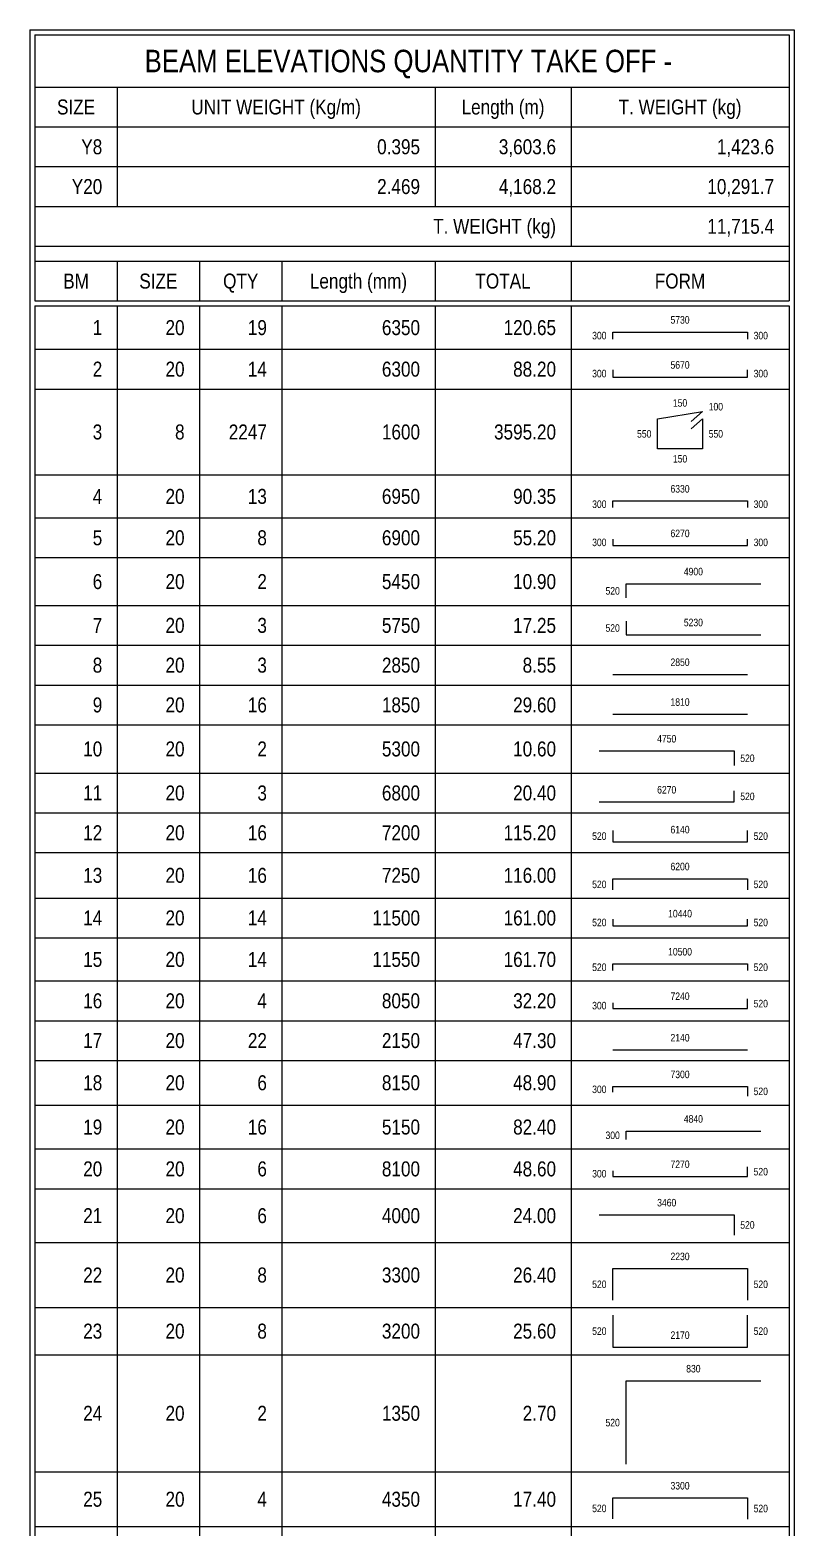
# Model space of a CAD drawing. Extents: x 0 to 206258, y -403073 to 0.
# Drawn here: x 117760 to 122863, y -189952 to -179954 of the extents above; entities that cross this region are included whole.
import ezdxf
from ezdxf.enums import TextEntityAlignment as Align

# ---------------------------------------------------------------- set-up
doc = ezdxf.new("R2010")
doc.units = 0
doc.header["$LTSCALE"] = 1000
for name, color, linetype in [('Quantity Table Header', 1, 'Continuous'), ('Quantity Table Title', 1, 'Continuous'), ('Section Small Text', 5, 'Continuous')]:
    doc.layers.add(name, color=color, linetype=linetype)
for name, color, linetype, true_color in [('Quantity Table Line', 171, 'Continuous', 0xaaaaff), ('Quantity Table Rebar Line', 112, 'Continuous', 0x00bd5e), ('Quantity Table Text', 8, 'Continuous', 0x414141)]:
    doc.layers.add(name, color=color, linetype=linetype, true_color=true_color)
doc.styles.add('Quantity Table Header', font='ARIALN.TTF', dxfattribs={"height": 100})
doc.styles.add('Quantity Table Text', font='ARIALN.TTF', dxfattribs={"height": 100})
doc.styles.add('Quantity Table Title', font='ARIALN.TTF', dxfattribs={"height": 150})
doc.styles.add('Section Small Text', font='ARIALN.TTF', dxfattribs={"height": 50})

msp = doc.modelspace()

# ---------------------------------------------------------------- linework, layer by layer
at = {"layer": 'Quantity Table Line', "transparency": 33554687}
for points in [[(117759.517, -179954.284), (122863.032, -179954.284)], [(117759.517, -179954.284), (117759.517, -220070.683)], [(122863.032, -179954.284), (122863.032, -220070.683)], [(117792.85, -179987.617), (122829.699, -179987.617)], [(117792.85, -179987.617), (117792.85, -180336.054)], [(122829.699, -179987.617), (122829.699, -180336.054)], [(117792.85, -180336.054), (122829.699, -180336.054)], [(117792.85, -180336.054), (118342.568, -180336.054)], [(117792.85, -180336.054), (117792.85, -180601.679)], [(118342.568, -180336.054), (118342.568, -180601.679)], [(118342.568, -180336.054), (120464.964, -180336.054)], [(118342.568, -180336.054), (118342.568, -180601.679)], [(120464.964, -180336.054), (120464.964, -180601.679)], [(120464.964, -180336.054), (121373.34, -180336.054)], [(120464.964, -180336.054), (120464.964, -180601.679)], [(121373.34, -180336.054), (121373.34, -180601.679)], [(121373.34, -180336.054), (122829.699, -180336.054)], [(121373.34, -180336.054), (121373.34, -180601.679)], [(122829.699, -180336.054), (122829.699, -180601.679)], [(117792.85, -180601.679), (118342.568, -180601.679)], [(117792.85, -180601.679), (118342.568, -180601.679)], [(117792.85, -180601.679), (117792.85, -180867.304)], [(118342.568, -180601.679), (120464.964, -180601.679)], [(118342.568, -180601.679), (118342.568, -180867.304)], [(118342.568, -180601.679), (120464.964, -180601.679)], [(118342.568, -180601.679), (118342.568, -180867.304)], [(120464.964, -180601.679), (121373.34, -180601.679)], [(120464.964, -180601.679), (120464.964, -180867.304)], [(120464.964, -180601.679), (121373.34, -180601.679)], [(120464.964, -180601.679), (120464.964, -180867.304)], [(121373.34, -180601.679), (122829.699, -180601.679)], [(121373.34, -180601.679), (121373.34, -180867.304)], [(121373.34, -180601.679), (122829.699, -180601.679)], [(121373.34, -180601.679), (121373.34, -180867.304)], [(122829.699, -180601.679), (122829.699, -180867.304)], [(117792.85, -180867.304), (118342.568, -180867.304)], [(117792.85, -180867.304), (118342.568, -180867.304)], [(117792.85, -180867.304), (117792.85, -181132.929)], [(118342.568, -180867.304), (120464.964, -180867.304)], [(118342.568, -180867.304), (118342.568, -181132.929)], [(118342.568, -180867.304), (120464.964, -180867.304)], [(118342.568, -180867.304), (118342.568, -181132.929)], [(120464.964, -180867.304), (121373.34, -180867.304)], [(120464.964, -180867.304), (120464.964, -181132.929)], [(120464.964, -180867.304), (121373.34, -180867.304)], [(120464.964, -180867.304), (120464.964, -181132.929)], [(121373.34, -180867.304), (122829.699, -180867.304)], [(121373.34, -180867.304), (121373.34, -181132.929)], [(121373.34, -180867.304), (122829.699, -180867.304)], [(121373.34, -180867.304), (121373.34, -181132.929)], [(122829.699, -180867.304), (122829.699, -181132.929)], [(117792.85, -181132.929), (118342.568, -181132.929)], [(117792.85, -181132.929), (121373.34, -181132.929)], [(117792.85, -181132.929), (117792.85, -181398.554)], [(118342.568, -181132.929), (120464.964, -181132.929)], [(120464.964, -181132.929), (121373.34, -181132.929)], [(121373.34, -181132.929), (122829.699, -181132.929)], [(121373.34, -181132.929), (121373.34, -181398.554)], [(121373.34, -181132.929), (122829.699, -181132.929)], [(121373.34, -181132.929), (121373.34, -181398.554)], [(122829.699, -181132.929), (122829.699, -181398.554)], [(117792.85, -181398.554), (121373.34, -181398.554)], [(117792.85, -181398.554), (122829.699, -181398.554)], [(117792.85, -181398.554), (117792.85, -181498.554)], [(121373.34, -181398.554), (122829.699, -181398.554)], [(122829.699, -181398.554), (122829.699, -181498.554)], [(117792.85, -181498.554), (122829.699, -181498.554)], [(117792.85, -181498.554), (118342.568, -181498.554)], [(117792.85, -181498.554), (117792.85, -181764.179)], [(118342.568, -181498.554), (118342.568, -181764.179)], [(118342.568, -181498.554), (118892.286, -181498.554)], [(118342.568, -181498.554), (118342.568, -181764.179)], [(118892.286, -181498.554), (118892.286, -181764.179)], [(118892.286, -181498.554), (119442.199, -181498.554)], [(118892.286, -181498.554), (118892.286, -181764.179)], [(119442.199, -181498.554), (119442.199, -181764.179)], [(119442.199, -181498.554), (120464.964, -181498.554)], [(119442.199, -181498.554), (119442.199, -181764.179)], [(120464.964, -181498.554), (120464.964, -181764.179)], [(120464.964, -181498.554), (121373.34, -181498.554)], [(120464.964, -181498.554), (120464.964, -181764.179)], [(121373.34, -181498.554), (121373.34, -181764.179)], [(121373.34, -181498.554), (122829.699, -181498.554)], [(121373.34, -181498.554), (121373.34, -181764.179)], [(122829.699, -181498.554), (122829.699, -181764.179)], [(117792.85, -181764.179), (118342.568, -181764.179)], [(117792.85, -181797.513), (118342.568, -181797.513)], [(117792.85, -181797.513), (117792.85, -182086.731)], [(118342.568, -181764.179), (118892.286, -181764.179)], [(118342.568, -181797.513), (118342.568, -182086.731)], [(118342.568, -181797.513), (118892.286, -181797.513)], [(118342.568, -181797.513), (118342.568, -182086.731)], [(118892.286, -181764.179), (119442.199, -181764.179)], [(118892.286, -181797.513), (118892.286, -182086.731)], [(118892.286, -181797.513), (119442.199, -181797.513)], [(118892.286, -181797.513), (118892.286, -182086.731)], [(119442.199, -181764.179), (120464.964, -181764.179)], [(119442.199, -181797.513), (119442.199, -182086.731)], [(119442.199, -181797.513), (120464.964, -181797.513)], [(119442.199, -181797.513), (119442.199, -182086.731)], [(120464.964, -181764.179), (121373.34, -181764.179)], [(120464.964, -181797.513), (120464.964, -182086.731)], [(120464.964, -181797.513), (121373.34, -181797.513)], [(120464.964, -181797.513), (120464.964, -182086.731)], [(121373.34, -181764.179), (122829.699, -181764.179)], [(121373.34, -181797.513), (121373.34, -182086.731)], [(121373.34, -181797.513), (122829.699, -181797.513)], [(121373.34, -181797.513), (121373.34, -182086.731)], [(122829.699, -181797.513), (122829.699, -182086.731)], [(117792.85, -182086.731), (118342.568, -182086.731)], [(117792.85, -182086.731), (118342.568, -182086.731)], [(117792.85, -182086.731), (117792.85, -182352.356)], [(118342.568, -182086.731), (118892.286, -182086.731)], [(118342.568, -182086.731), (118342.568, -182352.356)], [(118342.568, -182086.731), (118892.286, -182086.731)], [(118342.568, -182086.731), (118342.568, -182352.356)], [(118892.286, -182086.731), (119442.199, -182086.731)], [(118892.286, -182086.731), (118892.286, -182352.356)], [(118892.286, -182086.731), (119442.199, -182086.731)], [(118892.286, -182086.731), (118892.286, -182352.356)], [(119442.199, -182086.731), (120464.964, -182086.731)], [(119442.199, -182086.731), (119442.199, -182352.356)], [(119442.199, -182086.731), (120464.964, -182086.731)], [(119442.199, -182086.731), (119442.199, -182352.356)], [(120464.964, -182086.731), (121373.34, -182086.731)], [(120464.964, -182086.731), (120464.964, -182352.356)], [(120464.964, -182086.731), (121373.34, -182086.731)], [(120464.964, -182086.731), (120464.964, -182352.356)], [(121373.34, -182086.731), (122829.699, -182086.731)], [(121373.34, -182086.731), (121373.34, -182352.356)], [(121373.34, -182086.731), (122829.699, -182086.731)], [(121373.34, -182086.731), (121373.34, -182352.356)], [(122829.699, -182086.731), (122829.699, -182352.356)], [(117792.85, -182352.356), (118342.568, -182352.356)], [(117792.85, -182352.356), (118342.568, -182352.356)], [(117792.85, -182352.356), (117792.85, -182925.793)], [(118342.568, -182352.356), (118892.286, -182352.356)], [(118342.568, -182352.356), (118342.568, -182925.793)], [(118342.568, -182352.356), (118892.286, -182352.356)], [(118342.568, -182352.356), (118342.568, -182925.793)], [(118892.286, -182352.356), (119442.199, -182352.356)], [(118892.286, -182352.356), (118892.286, -182925.793)], [(118892.286, -182352.356), (119442.199, -182352.356)], [(118892.286, -182352.356), (118892.286, -182925.793)], [(119442.199, -182352.356), (120464.964, -182352.356)], [(119442.199, -182352.356), (119442.199, -182925.793)], [(119442.199, -182352.356), (120464.964, -182352.356)], [(119442.199, -182352.356), (119442.199, -182925.793)], [(120464.964, -182352.356), (121373.34, -182352.356)], [(120464.964, -182352.356), (120464.964, -182925.793)], [(120464.964, -182352.356), (121373.34, -182352.356)], [(120464.964, -182352.356), (120464.964, -182925.793)], [(121373.34, -182352.356), (122829.699, -182352.356)], [(121373.34, -182352.356), (121373.34, -182925.793)], [(121373.34, -182352.356), (122829.699, -182352.356)], [(121373.34, -182352.356), (121373.34, -182925.793)], [(122829.699, -182352.356), (122829.699, -182925.793)], [(117792.85, -182925.793), (118342.568, -182925.793)], [(117792.85, -182925.793), (118342.568, -182925.793)], [(117792.85, -182925.793), (117792.85, -183212.772)], [(118342.568, -182925.793), (118892.286, -182925.793)], [(118342.568, -182925.793), (118342.568, -183212.772)], [(118342.568, -182925.793), (118892.286, -182925.793)], [(118342.568, -182925.793), (118342.568, -183212.772)], [(118892.286, -182925.793), (119442.199, -182925.793)], [(118892.286, -182925.793), (118892.286, -183212.772)], [(118892.286, -182925.793), (119442.199, -182925.793)], [(118892.286, -182925.793), (118892.286, -183212.772)], [(119442.199, -182925.793), (120464.964, -182925.793)], [(119442.199, -182925.793), (119442.199, -183212.772)], [(119442.199, -182925.793), (120464.964, -182925.793)], [(119442.199, -182925.793), (119442.199, -183212.772)], [(120464.964, -182925.793), (121373.34, -182925.793)], [(120464.964, -182925.793), (120464.964, -183212.772)], [(120464.964, -182925.793), (121373.34, -182925.793)], [(120464.964, -182925.793), (120464.964, -183212.772)], [(121373.34, -182925.793), (122829.699, -182925.793)], [(121373.34, -182925.793), (121373.34, -183212.772)], [(121373.34, -182925.793), (122829.699, -182925.793)], [(121373.34, -182925.793), (121373.34, -183212.772)], [(122829.699, -182925.793), (122829.699, -183212.772)], [(117792.85, -183212.772), (118342.568, -183212.772)], [(117792.85, -183212.772), (118342.568, -183212.772)], [(117792.85, -183212.772), (117792.85, -183478.397)], [(118342.568, -183212.772), (118892.286, -183212.772)], [(118342.568, -183212.772), (118342.568, -183478.397)], [(118342.568, -183212.772), (118892.286, -183212.772)], [(118342.568, -183212.772), (118342.568, -183478.397)], [(118892.286, -183212.772), (119442.199, -183212.772)], [(118892.286, -183212.772), (118892.286, -183478.397)], [(118892.286, -183212.772), (119442.199, -183212.772)], [(118892.286, -183212.772), (118892.286, -183478.397)], [(119442.199, -183212.772), (120464.964, -183212.772)], [(119442.199, -183212.772), (119442.199, -183478.397)], [(119442.199, -183212.772), (120464.964, -183212.772)], [(119442.199, -183212.772), (119442.199, -183478.397)], [(120464.964, -183212.772), (121373.34, -183212.772)], [(120464.964, -183212.772), (120464.964, -183478.397)], [(120464.964, -183212.772), (121373.34, -183212.772)], [(120464.964, -183212.772), (120464.964, -183478.397)], [(121373.34, -183212.772), (122829.699, -183212.772)], [(121373.34, -183212.772), (121373.34, -183478.397)], [(121373.34, -183212.772), (122829.699, -183212.772)], [(121373.34, -183212.772), (121373.34, -183478.397)], [(122829.699, -183212.772), (122829.699, -183478.397)], [(117792.85, -183478.397), (118342.568, -183478.397)], [(117792.85, -183478.397), (118342.568, -183478.397)], [(117792.85, -183478.397), (117792.85, -183797.758)], [(118342.568, -183478.397), (118892.286, -183478.397)], [(118342.568, -183478.397), (118342.568, -183797.758)], [(118342.568, -183478.397), (118892.286, -183478.397)], [(118342.568, -183478.397), (118342.568, -183797.758)], [(118892.286, -183478.397), (119442.199, -183478.397)], [(118892.286, -183478.397), (118892.286, -183797.758)], [(118892.286, -183478.397), (119442.199, -183478.397)], [(118892.286, -183478.397), (118892.286, -183797.758)], [(119442.199, -183478.397), (120464.964, -183478.397)], [(119442.199, -183478.397), (119442.199, -183797.758)], [(119442.199, -183478.397), (120464.964, -183478.397)], [(119442.199, -183478.397), (119442.199, -183797.758)], [(120464.964, -183478.397), (121373.34, -183478.397)], [(120464.964, -183478.397), (120464.964, -183797.758)], [(120464.964, -183478.397), (121373.34, -183478.397)], [(120464.964, -183478.397), (120464.964, -183797.758)], [(121373.34, -183478.397), (122829.699, -183478.397)], [(121373.34, -183478.397), (121373.34, -183797.758)], [(121373.34, -183478.397), (122829.699, -183478.397)], [(121373.34, -183478.397), (121373.34, -183797.758)], [(122829.699, -183478.397), (122829.699, -183797.758)], [(117792.85, -183797.758), (118342.568, -183797.758)], [(117792.85, -183797.758), (118342.568, -183797.758)], [(117792.85, -183797.758), (117792.85, -184063.383)], [(118342.568, -183797.758), (118892.286, -183797.758)], [(118342.568, -183797.758), (118342.568, -184063.383)], [(118342.568, -183797.758), (118892.286, -183797.758)], [(118342.568, -183797.758), (118342.568, -184063.383)], [(118892.286, -183797.758), (119442.199, -183797.758)], [(118892.286, -183797.758), (118892.286, -184063.383)], [(118892.286, -183797.758), (119442.199, -183797.758)], [(118892.286, -183797.758), (118892.286, -184063.383)], [(119442.199, -183797.758), (120464.964, -183797.758)], [(119442.199, -183797.758), (119442.199, -184063.383)], [(119442.199, -183797.758), (120464.964, -183797.758)], [(119442.199, -183797.758), (119442.199, -184063.383)], [(120464.964, -183797.758), (121373.34, -183797.758)], [(120464.964, -183797.758), (120464.964, -184063.383)], [(120464.964, -183797.758), (121373.34, -183797.758)], [(120464.964, -183797.758), (120464.964, -184063.383)], [(121373.34, -183797.758), (122829.699, -183797.758)], [(121373.34, -183797.758), (121373.34, -184063.383)], [(121373.34, -183797.758), (122829.699, -183797.758)], [(121373.34, -183797.758), (121373.34, -184063.383)], [(122829.699, -183797.758), (122829.699, -184063.383)], [(117792.85, -184063.383), (118342.568, -184063.383)], [(117792.85, -184063.383), (118342.568, -184063.383)], [(117792.85, -184063.383), (117792.85, -184329.008)], [(118342.568, -184063.383), (118892.286, -184063.383)], [(118342.568, -184063.383), (118342.568, -184329.008)], [(118342.568, -184063.383), (118892.286, -184063.383)], [(118342.568, -184063.383), (118342.568, -184329.008)], [(118892.286, -184063.383), (119442.199, -184063.383)], [(118892.286, -184063.383), (118892.286, -184329.008)], [(118892.286, -184063.383), (119442.199, -184063.383)], [(118892.286, -184063.383), (118892.286, -184329.008)], [(119442.199, -184063.383), (120464.964, -184063.383)], [(119442.199, -184063.383), (119442.199, -184329.008)], [(119442.199, -184063.383), (120464.964, -184063.383)], [(119442.199, -184063.383), (119442.199, -184329.008)], [(120464.964, -184063.383), (121373.34, -184063.383)], [(120464.964, -184063.383), (120464.964, -184329.008)], [(120464.964, -184063.383), (121373.34, -184063.383)], [(120464.964, -184063.383), (120464.964, -184329.008)], [(121373.34, -184063.383), (122829.699, -184063.383)], [(121373.34, -184063.383), (121373.34, -184329.008)], [(121373.34, -184063.383), (122829.699, -184063.383)], [(121373.34, -184063.383), (121373.34, -184329.008)], [(122829.699, -184063.383), (122829.699, -184329.008)], [(117792.85, -184329.008), (118342.568, -184329.008)], [(117792.85, -184329.008), (118342.568, -184329.008)], [(117792.85, -184329.008), (117792.85, -184594.633)], [(118342.568, -184329.008), (118892.286, -184329.008)], [(118342.568, -184329.008), (118342.568, -184594.633)], [(118342.568, -184329.008), (118892.286, -184329.008)], [(118342.568, -184329.008), (118342.568, -184594.633)], [(118892.286, -184329.008), (119442.199, -184329.008)], [(118892.286, -184329.008), (118892.286, -184594.633)], [(118892.286, -184329.008), (119442.199, -184329.008)], [(118892.286, -184329.008), (118892.286, -184594.633)], [(119442.199, -184329.008), (120464.964, -184329.008)], [(119442.199, -184329.008), (119442.199, -184594.633)], [(119442.199, -184329.008), (120464.964, -184329.008)], [(119442.199, -184329.008), (119442.199, -184594.633)], [(120464.964, -184329.008), (121373.34, -184329.008)], [(120464.964, -184329.008), (120464.964, -184594.633)], [(120464.964, -184329.008), (121373.34, -184329.008)], [(120464.964, -184329.008), (120464.964, -184594.633)], [(121373.34, -184329.008), (122829.699, -184329.008)], [(121373.34, -184329.008), (121373.34, -184594.633)], [(121373.34, -184329.008), (122829.699, -184329.008)], [(121373.34, -184329.008), (121373.34, -184594.633)], [(122829.699, -184329.008), (122829.699, -184594.633)], [(117792.85, -184594.633), (118342.568, -184594.633)], [(117792.85, -184594.633), (118342.568, -184594.633)], [(117792.85, -184594.633), (117792.85, -184916.999)], [(118342.568, -184594.633), (118892.286, -184594.633)], [(118342.568, -184594.633), (118342.568, -184916.999)], [(118342.568, -184594.633), (118892.286, -184594.633)], [(118342.568, -184594.633), (118342.568, -184916.999)], [(118892.286, -184594.633), (119442.199, -184594.633)], [(118892.286, -184594.633), (118892.286, -184916.999)], [(118892.286, -184594.633), (119442.199, -184594.633)], [(118892.286, -184594.633), (118892.286, -184916.999)], [(119442.199, -184594.633), (120464.964, -184594.633)], [(119442.199, -184594.633), (119442.199, -184916.999)], [(119442.199, -184594.633), (120464.964, -184594.633)], [(119442.199, -184594.633), (119442.199, -184916.999)], [(120464.964, -184594.633), (121373.34, -184594.633)], [(120464.964, -184594.633), (120464.964, -184916.999)], [(120464.964, -184594.633), (121373.34, -184594.633)], [(120464.964, -184594.633), (120464.964, -184916.999)], [(121373.34, -184594.633), (122829.699, -184594.633)], [(121373.34, -184594.633), (121373.34, -184916.999)], [(121373.34, -184594.633), (122829.699, -184594.633)], [(121373.34, -184594.633), (121373.34, -184916.999)], [(122829.699, -184594.633), (122829.699, -184916.999)], [(117792.85, -184916.999), (118342.568, -184916.999)], [(117792.85, -184916.999), (118342.568, -184916.999)], [(117792.85, -184916.999), (117792.85, -185182.624)], [(118342.568, -184916.999), (118892.286, -184916.999)], [(118342.568, -184916.999), (118342.568, -185182.624)], [(118342.568, -184916.999), (118892.286, -184916.999)], [(118342.568, -184916.999), (118342.568, -185182.624)], [(118892.286, -184916.999), (119442.199, -184916.999)], [(118892.286, -184916.999), (118892.286, -185182.624)], [(118892.286, -184916.999), (119442.199, -184916.999)], [(118892.286, -184916.999), (118892.286, -185182.624)], [(119442.199, -184916.999), (120464.964, -184916.999)], [(119442.199, -184916.999), (119442.199, -185182.624)], [(119442.199, -184916.999), (120464.964, -184916.999)], [(119442.199, -184916.999), (119442.199, -185182.624)], [(120464.964, -184916.999), (121373.34, -184916.999)], [(120464.964, -184916.999), (120464.964, -185182.624)], [(120464.964, -184916.999), (121373.34, -184916.999)], [(120464.964, -184916.999), (120464.964, -185182.624)], [(121373.34, -184916.999), (122829.699, -184916.999)], [(121373.34, -184916.999), (121373.34, -185182.624)], [(121373.34, -184916.999), (122829.699, -184916.999)], [(121373.34, -184916.999), (121373.34, -185182.624)], [(122829.699, -184916.999), (122829.699, -185182.624)], [(117792.85, -185182.624), (118342.568, -185182.624)], [(117792.85, -185182.624), (118342.568, -185182.624)], [(117792.85, -185182.624), (117792.85, -185448.249)], [(118342.568, -185182.624), (118892.286, -185182.624)], [(118342.568, -185182.624), (118342.568, -185448.249)], [(118342.568, -185182.624), (118892.286, -185182.624)], [(118342.568, -185182.624), (118342.568, -185448.249)], [(118892.286, -185182.624), (119442.199, -185182.624)], [(118892.286, -185182.624), (118892.286, -185448.249)], [(118892.286, -185182.624), (119442.199, -185182.624)], [(118892.286, -185182.624), (118892.286, -185448.249)], [(119442.199, -185182.624), (120464.964, -185182.624)], [(119442.199, -185182.624), (119442.199, -185448.249)], [(119442.199, -185182.624), (120464.964, -185182.624)], [(119442.199, -185182.624), (119442.199, -185448.249)], [(120464.964, -185182.624), (121373.34, -185182.624)], [(120464.964, -185182.624), (120464.964, -185448.249)], [(120464.964, -185182.624), (121373.34, -185182.624)], [(120464.964, -185182.624), (120464.964, -185448.249)], [(121373.34, -185182.624), (122829.699, -185182.624)], [(121373.34, -185182.624), (121373.34, -185448.249)], [(121373.34, -185182.624), (122829.699, -185182.624)], [(121373.34, -185182.624), (121373.34, -185448.249)], [(122829.699, -185182.624), (122829.699, -185448.249)], [(117792.85, -185448.249), (118342.568, -185448.249)], [(117792.85, -185448.249), (118342.568, -185448.249)], [(117792.85, -185448.249), (117792.85, -185751.52)], [(118342.568, -185448.249), (118892.286, -185448.249)], [(118342.568, -185448.249), (118342.568, -185751.52)], [(118342.568, -185448.249), (118892.286, -185448.249)], [(118342.568, -185448.249), (118342.568, -185751.52)], [(118892.286, -185448.249), (119442.199, -185448.249)], [(118892.286, -185448.249), (118892.286, -185751.52)], [(118892.286, -185448.249), (119442.199, -185448.249)], [(118892.286, -185448.249), (118892.286, -185751.52)], [(119442.199, -185448.249), (120464.964, -185448.249)], [(119442.199, -185448.249), (119442.199, -185751.52)], [(119442.199, -185448.249), (120464.964, -185448.249)], [(119442.199, -185448.249), (119442.199, -185751.52)], [(120464.964, -185448.249), (121373.34, -185448.249)], [(120464.964, -185448.249), (120464.964, -185751.52)], [(120464.964, -185448.249), (121373.34, -185448.249)], [(120464.964, -185448.249), (120464.964, -185751.52)], [(121373.34, -185448.249), (122829.699, -185448.249)], [(121373.34, -185448.249), (121373.34, -185751.52)], [(121373.34, -185448.249), (122829.699, -185448.249)], [(121373.34, -185448.249), (121373.34, -185751.52)], [(122829.699, -185448.249), (122829.699, -185751.52)], [(117792.85, -185751.52), (118342.568, -185751.52)], [(117792.85, -185751.52), (118342.568, -185751.52)], [(117792.85, -185751.52), (117792.85, -186017.145)], [(118342.568, -185751.52), (118892.286, -185751.52)], [(118342.568, -185751.52), (118342.568, -186017.145)], [(118342.568, -185751.52), (118892.286, -185751.52)], [(118342.568, -185751.52), (118342.568, -186017.145)], [(118892.286, -185751.52), (119442.199, -185751.52)], [(118892.286, -185751.52), (118892.286, -186017.145)], [(118892.286, -185751.52), (119442.199, -185751.52)], [(118892.286, -185751.52), (118892.286, -186017.145)], [(119442.199, -185751.52), (120464.964, -185751.52)], [(119442.199, -185751.52), (119442.199, -186017.145)], [(119442.199, -185751.52), (120464.964, -185751.52)], [(119442.199, -185751.52), (119442.199, -186017.145)], [(120464.964, -185751.52), (121373.34, -185751.52)], [(120464.964, -185751.52), (120464.964, -186017.145)], [(120464.964, -185751.52), (121373.34, -185751.52)], [(120464.964, -185751.52), (120464.964, -186017.145)], [(121373.34, -185751.52), (122829.699, -185751.52)], [(121373.34, -185751.52), (121373.34, -186017.145)], [(121373.34, -185751.52), (122829.699, -185751.52)], [(121373.34, -185751.52), (121373.34, -186017.145)], [(122829.699, -185751.52), (122829.699, -186017.145)], [(117792.85, -186017.145), (118342.568, -186017.145)], [(117792.85, -186017.145), (118342.568, -186017.145)], [(117792.85, -186017.145), (117792.85, -186304.986)], [(118342.568, -186017.145), (118892.286, -186017.145)], [(118342.568, -186017.145), (118342.568, -186304.986)], [(118342.568, -186017.145), (118892.286, -186017.145)], [(118342.568, -186017.145), (118342.568, -186304.986)], [(118892.286, -186017.145), (119442.199, -186017.145)], [(118892.286, -186017.145), (118892.286, -186304.986)], [(118892.286, -186017.145), (119442.199, -186017.145)], [(118892.286, -186017.145), (118892.286, -186304.986)], [(119442.199, -186017.145), (120464.964, -186017.145)], [(119442.199, -186017.145), (119442.199, -186304.986)], [(119442.199, -186017.145), (120464.964, -186017.145)], [(119442.199, -186017.145), (119442.199, -186304.986)], [(120464.964, -186017.145), (121373.34, -186017.145)], [(120464.964, -186017.145), (120464.964, -186304.986)], [(120464.964, -186017.145), (121373.34, -186017.145)], [(120464.964, -186017.145), (120464.964, -186304.986)], [(121373.34, -186017.145), (122829.699, -186017.145)], [(121373.34, -186017.145), (121373.34, -186304.986)], [(121373.34, -186017.145), (122829.699, -186017.145)], [(121373.34, -186017.145), (121373.34, -186304.986)], [(122829.699, -186017.145), (122829.699, -186304.986)], [(117792.85, -186304.986), (118342.568, -186304.986)], [(117792.85, -186304.986), (118342.568, -186304.986)], [(117792.85, -186304.986), (117792.85, -186570.611)], [(118342.568, -186304.986), (118892.286, -186304.986)], [(118342.568, -186304.986), (118342.568, -186570.611)], [(118342.568, -186304.986), (118892.286, -186304.986)], [(118342.568, -186304.986), (118342.568, -186570.611)], [(118892.286, -186304.986), (119442.199, -186304.986)], [(118892.286, -186304.986), (118892.286, -186570.611)], [(118892.286, -186304.986), (119442.199, -186304.986)], [(118892.286, -186304.986), (118892.286, -186570.611)], [(119442.199, -186304.986), (120464.964, -186304.986)], [(119442.199, -186304.986), (119442.199, -186570.611)], [(119442.199, -186304.986), (120464.964, -186304.986)], [(119442.199, -186304.986), (119442.199, -186570.611)], [(120464.964, -186304.986), (121373.34, -186304.986)], [(120464.964, -186304.986), (120464.964, -186570.611)], [(120464.964, -186304.986), (121373.34, -186304.986)], [(120464.964, -186304.986), (120464.964, -186570.611)], [(121373.34, -186304.986), (122829.699, -186304.986)], [(121373.34, -186304.986), (121373.34, -186570.611)], [(121373.34, -186304.986), (122829.699, -186304.986)], [(121373.34, -186304.986), (121373.34, -186570.611)], [(122829.699, -186304.986), (122829.699, -186570.611)], [(117792.85, -186570.611), (118342.568, -186570.611)], [(117792.85, -186570.611), (118342.568, -186570.611)], [(117792.85, -186570.611), (117792.85, -186836.236)], [(118342.568, -186570.611), (118892.286, -186570.611)], [(118342.568, -186570.611), (118342.568, -186836.236)], [(118342.568, -186570.611), (118892.286, -186570.611)], [(118342.568, -186570.611), (118342.568, -186836.236)], [(118892.286, -186570.611), (119442.199, -186570.611)], [(118892.286, -186570.611), (118892.286, -186836.236)], [(118892.286, -186570.611), (119442.199, -186570.611)], [(118892.286, -186570.611), (118892.286, -186836.236)], [(119442.199, -186570.611), (120464.964, -186570.611)], [(119442.199, -186570.611), (119442.199, -186836.236)], [(119442.199, -186570.611), (120464.964, -186570.611)], [(119442.199, -186570.611), (119442.199, -186836.236)], [(120464.964, -186570.611), (121373.34, -186570.611)], [(120464.964, -186570.611), (120464.964, -186836.236)], [(120464.964, -186570.611), (121373.34, -186570.611)], [(120464.964, -186570.611), (120464.964, -186836.236)], [(121373.34, -186570.611), (122829.699, -186570.611)], [(121373.34, -186570.611), (121373.34, -186836.236)], [(121373.34, -186570.611), (122829.699, -186570.611)], [(121373.34, -186570.611), (121373.34, -186836.236)], [(122829.699, -186570.611), (122829.699, -186836.236)], [(117792.85, -186836.236), (118342.568, -186836.236)], [(117792.85, -186836.236), (118342.568, -186836.236)], [(117792.85, -186836.236), (117792.85, -187133.828)], [(118342.568, -186836.236), (118892.286, -186836.236)], [(118342.568, -186836.236), (118342.568, -187133.828)], [(118342.568, -186836.236), (118892.286, -186836.236)], [(118342.568, -186836.236), (118342.568, -187133.828)], [(118892.286, -186836.236), (119442.199, -186836.236)], [(118892.286, -186836.236), (118892.286, -187133.828)], [(118892.286, -186836.236), (119442.199, -186836.236)], [(118892.286, -186836.236), (118892.286, -187133.828)], [(119442.199, -186836.236), (120464.964, -186836.236)], [(119442.199, -186836.236), (119442.199, -187133.828)], [(119442.199, -186836.236), (120464.964, -186836.236)], [(119442.199, -186836.236), (119442.199, -187133.828)], [(120464.964, -186836.236), (121373.34, -186836.236)], [(120464.964, -186836.236), (120464.964, -187133.828)], [(120464.964, -186836.236), (121373.34, -186836.236)], [(120464.964, -186836.236), (120464.964, -187133.828)], [(121373.34, -186836.236), (122829.699, -186836.236)], [(121373.34, -186836.236), (121373.34, -187133.828)], [(121373.34, -186836.236), (122829.699, -186836.236)], [(121373.34, -186836.236), (121373.34, -187133.828)], [(122829.699, -186836.236), (122829.699, -187133.828)], [(117792.85, -187133.828), (118342.568, -187133.828)], [(117792.85, -187133.828), (118342.568, -187133.828)], [(117792.85, -187133.828), (117792.85, -187427.345)], [(118342.568, -187133.828), (118892.286, -187133.828)], [(118342.568, -187133.828), (118342.568, -187427.345)], [(118342.568, -187133.828), (118892.286, -187133.828)], [(118342.568, -187133.828), (118342.568, -187427.345)], [(118892.286, -187133.828), (119442.199, -187133.828)], [(118892.286, -187133.828), (118892.286, -187427.345)], [(118892.286, -187133.828), (119442.199, -187133.828)], [(118892.286, -187133.828), (118892.286, -187427.345)], [(119442.199, -187133.828), (120464.964, -187133.828)], [(119442.199, -187133.828), (119442.199, -187427.345)], [(119442.199, -187133.828), (120464.964, -187133.828)], [(119442.199, -187133.828), (119442.199, -187427.345)], [(120464.964, -187133.828), (121373.34, -187133.828)], [(120464.964, -187133.828), (120464.964, -187427.345)], [(120464.964, -187133.828), (121373.34, -187133.828)], [(120464.964, -187133.828), (120464.964, -187427.345)], [(121373.34, -187133.828), (122829.699, -187133.828)], [(121373.34, -187133.828), (121373.34, -187427.345)], [(121373.34, -187133.828), (122829.699, -187133.828)], [(121373.34, -187133.828), (121373.34, -187427.345)], [(122829.699, -187133.828), (122829.699, -187427.345)], [(117792.85, -187427.345), (118342.568, -187427.345)], [(117792.85, -187427.345), (118342.568, -187427.345)], [(117792.85, -187427.345), (117792.85, -187692.97)], [(118342.568, -187427.345), (118892.286, -187427.345)], [(118342.568, -187427.345), (118342.568, -187692.97)], [(118342.568, -187427.345), (118892.286, -187427.345)], [(118342.568, -187427.345), (118342.568, -187692.97)], [(118892.286, -187427.345), (119442.199, -187427.345)], [(118892.286, -187427.345), (118892.286, -187692.97)], [(118892.286, -187427.345), (119442.199, -187427.345)], [(118892.286, -187427.345), (118892.286, -187692.97)], [(119442.199, -187427.345), (120464.964, -187427.345)], [(119442.199, -187427.345), (119442.199, -187692.97)], [(119442.199, -187427.345), (120464.964, -187427.345)], [(119442.199, -187427.345), (119442.199, -187692.97)], [(120464.964, -187427.345), (121373.34, -187427.345)], [(120464.964, -187427.345), (120464.964, -187692.97)], [(120464.964, -187427.345), (121373.34, -187427.345)], [(120464.964, -187427.345), (120464.964, -187692.97)], [(121373.34, -187427.345), (122829.699, -187427.345)], [(121373.34, -187427.345), (121373.34, -187692.97)], [(121373.34, -187427.345), (122829.699, -187427.345)], [(121373.34, -187427.345), (121373.34, -187692.97)], [(122829.699, -187427.345), (122829.699, -187692.97)], [(117792.85, -187692.97), (118342.568, -187692.97)], [(117792.85, -187692.97), (118342.568, -187692.97)], [(117792.85, -187692.97), (117792.85, -188051.929)], [(118342.568, -187692.97), (118892.286, -187692.97)], [(118342.568, -187692.97), (118342.568, -188051.929)], [(118342.568, -187692.97), (118892.286, -187692.97)], [(118342.568, -187692.97), (118342.568, -188051.929)], [(118892.286, -187692.97), (119442.199, -187692.97)], [(118892.286, -187692.97), (118892.286, -188051.929)], [(118892.286, -187692.97), (119442.199, -187692.97)], [(118892.286, -187692.97), (118892.286, -188051.929)], [(119442.199, -187692.97), (120464.964, -187692.97)], [(119442.199, -187692.97), (119442.199, -188051.929)], [(119442.199, -187692.97), (120464.964, -187692.97)], [(119442.199, -187692.97), (119442.199, -188051.929)], [(120464.964, -187692.97), (121373.34, -187692.97)], [(120464.964, -187692.97), (120464.964, -188051.929)], [(120464.964, -187692.97), (121373.34, -187692.97)], [(120464.964, -187692.97), (120464.964, -188051.929)], [(121373.34, -187692.97), (122829.699, -187692.97)], [(121373.34, -187692.97), (121373.34, -188051.929)], [(121373.34, -187692.97), (122829.699, -187692.97)], [(121373.34, -187692.97), (121373.34, -188051.929)], [(122829.699, -187692.97), (122829.699, -188051.929)], [(117792.85, -188051.929), (118342.568, -188051.929)], [(117792.85, -188051.929), (118342.568, -188051.929)], [(117792.85, -188051.929), (117792.85, -188485.959)], [(118342.568, -188051.929), (118892.286, -188051.929)], [(118342.568, -188051.929), (118342.568, -188485.959)], [(118342.568, -188051.929), (118892.286, -188051.929)], [(118342.568, -188051.929), (118342.568, -188485.959)], [(118892.286, -188051.929), (119442.199, -188051.929)], [(118892.286, -188051.929), (118892.286, -188485.959)], [(118892.286, -188051.929), (119442.199, -188051.929)], [(118892.286, -188051.929), (118892.286, -188485.959)], [(119442.199, -188051.929), (120464.964, -188051.929)], [(119442.199, -188051.929), (119442.199, -188485.959)], [(119442.199, -188051.929), (120464.964, -188051.929)], [(119442.199, -188051.929), (119442.199, -188485.959)], [(120464.964, -188051.929), (121373.34, -188051.929)], [(120464.964, -188051.929), (120464.964, -188485.959)], [(120464.964, -188051.929), (121373.34, -188051.929)], [(120464.964, -188051.929), (120464.964, -188485.959)], [(121373.34, -188051.929), (122829.699, -188051.929)], [(121373.34, -188051.929), (121373.34, -188485.959)], [(121373.34, -188051.929), (122829.699, -188051.929)], [(121373.34, -188051.929), (121373.34, -188485.959)], [(122829.699, -188051.929), (122829.699, -188485.959)], [(117792.85, -188485.959), (118342.568, -188485.959)], [(117792.85, -188485.959), (118342.568, -188485.959)], [(117792.85, -188485.959), (117792.85, -188801.592)], [(118342.568, -188485.959), (118892.286, -188485.959)], [(118342.568, -188485.959), (118342.568, -188801.592)], [(118342.568, -188485.959), (118892.286, -188485.959)], [(118342.568, -188485.959), (118342.568, -188801.592)], [(118892.286, -188485.959), (119442.199, -188485.959)], [(118892.286, -188485.959), (118892.286, -188801.592)], [(118892.286, -188485.959), (119442.199, -188485.959)], [(118892.286, -188485.959), (118892.286, -188801.592)], [(119442.199, -188485.959), (120464.964, -188485.959)], [(119442.199, -188485.959), (119442.199, -188801.592)], [(119442.199, -188485.959), (120464.964, -188485.959)], [(119442.199, -188485.959), (119442.199, -188801.592)], [(120464.964, -188485.959), (121373.34, -188485.959)], [(120464.964, -188485.959), (120464.964, -188801.592)], [(120464.964, -188485.959), (121373.34, -188485.959)], [(120464.964, -188485.959), (120464.964, -188801.592)], [(121373.34, -188485.959), (122829.699, -188485.959)], [(121373.34, -188485.959), (121373.34, -188801.592)], [(121373.34, -188485.959), (122829.699, -188485.959)], [(121373.34, -188485.959), (121373.34, -188801.592)], [(122829.699, -188485.959), (122829.699, -188801.592)], [(117792.85, -188801.592), (118342.568, -188801.592)], [(117792.85, -188801.592), (118342.568, -188801.592)], [(117792.85, -188801.592), (117792.85, -189583.16)], [(118342.568, -188801.592), (118892.286, -188801.592)], [(118342.568, -188801.592), (118342.568, -189583.16)], [(118342.568, -188801.592), (118892.286, -188801.592)], [(118342.568, -188801.592), (118342.568, -189583.16)], [(118892.286, -188801.592), (119442.199, -188801.592)], [(118892.286, -188801.592), (118892.286, -189583.16)], [(118892.286, -188801.592), (119442.199, -188801.592)], [(118892.286, -188801.592), (118892.286, -189583.16)], [(119442.199, -188801.592), (120464.964, -188801.592)], [(119442.199, -188801.592), (119442.199, -189583.16)], [(119442.199, -188801.592), (120464.964, -188801.592)], [(119442.199, -188801.592), (119442.199, -189583.16)], [(120464.964, -188801.592), (121373.34, -188801.592)], [(120464.964, -188801.592), (120464.964, -189583.16)], [(120464.964, -188801.592), (121373.34, -188801.592)], [(120464.964, -188801.592), (120464.964, -189583.16)], [(121373.34, -188801.592), (122829.699, -188801.592)], [(121373.34, -188801.592), (121373.34, -189583.16)], [(121373.34, -188801.592), (122829.699, -188801.592)], [(121373.34, -188801.592), (121373.34, -189583.16)], [(122829.699, -188801.592), (122829.699, -189583.16)], [(117792.85, -189583.16), (118342.568, -189583.16)], [(117792.85, -189583.16), (118342.568, -189583.16)], [(117792.85, -189583.16), (117792.85, -189948.995)], [(118342.568, -189583.16), (118892.286, -189583.16)], [(118342.568, -189583.16), (118342.568, -189948.995)], [(118342.568, -189583.16), (118892.286, -189583.16)], [(118342.568, -189583.16), (118342.568, -189948.995)], [(118892.286, -189583.16), (119442.199, -189583.16)], [(118892.286, -189583.16), (118892.286, -189948.995)], [(118892.286, -189583.16), (119442.199, -189583.16)], [(118892.286, -189583.16), (118892.286, -189948.995)], [(119442.199, -189583.16), (120464.964, -189583.16)], [(119442.199, -189583.16), (119442.199, -189948.995)], [(119442.199, -189583.16), (120464.964, -189583.16)], [(119442.199, -189583.16), (119442.199, -189948.995)], [(120464.964, -189583.16), (121373.34, -189583.16)], [(120464.964, -189583.16), (120464.964, -189948.995)], [(120464.964, -189583.16), (121373.34, -189583.16)], [(120464.964, -189583.16), (120464.964, -189948.995)], [(121373.34, -189583.16), (122829.699, -189583.16)], [(121373.34, -189583.16), (121373.34, -189948.995)], [(121373.34, -189583.16), (122829.699, -189583.16)], [(121373.34, -189583.16), (121373.34, -189948.995)], [(122829.699, -189583.16), (122829.699, -189948.995)], [(117792.85, -189948.995), (118342.568, -189948.995)], [(117792.85, -189948.995), (118342.568, -189948.995)], [(117792.85, -189948.995), (117792.85, -190304.928)], [(118342.568, -189948.995), (118892.286, -189948.995)], [(118342.568, -189948.995), (118342.568, -190304.928)], [(118342.568, -189948.995), (118892.286, -189948.995)], [(118342.568, -189948.995), (118342.568, -190304.928)], [(118892.286, -189948.995), (119442.199, -189948.995)], [(118892.286, -189948.995), (118892.286, -190304.928)], [(118892.286, -189948.995), (119442.199, -189948.995)], [(118892.286, -189948.995), (118892.286, -190304.928)], [(119442.199, -189948.995), (120464.964, -189948.995)], [(119442.199, -189948.995), (119442.199, -190304.928)], [(119442.199, -189948.995), (120464.964, -189948.995)], [(119442.199, -189948.995), (119442.199, -190304.928)], [(120464.964, -189948.995), (121373.34, -189948.995)], [(120464.964, -189948.995), (120464.964, -190304.928)], [(120464.964, -189948.995), (121373.34, -189948.995)], [(120464.964, -189948.995), (120464.964, -190304.928)], [(121373.34, -189948.995), (122829.699, -189948.995)], [(121373.34, -189948.995), (121373.34, -190304.928)], [(121373.34, -189948.995), (122829.699, -189948.995)], [(121373.34, -189948.995), (121373.34, -190304.928)], [(122829.699, -189948.995), (122829.699, -190304.928)]]:
    msp.add_lwpolyline(points, dxfattribs=at)
at = {"layer": 'Quantity Table Rebar Line', "transparency": 33554687}
for points in [[(121651.519, -182018.918), (121651.519, -181971.731), (122551.519, -181971.731), (122551.519, -182018.918)], [(121651.519, -182225.185), (121651.519, -182272.871), (122551.519, -182272.871), (122551.519, -182225.185)], [(122176.519, -182618.241), (122251.519, -182551.574), (122251.519, -182751.574), (121951.519, -182751.574), (121951.519, -182551.574), (122251.519, -182501.574), (122176.519, -182568.241)], [(121651.519, -183142.72), (121651.519, -183100.012), (122551.519, -183100.012), (122551.519, -183142.72)], [(121651.519, -183354.653), (121651.519, -183397.77), (122551.519, -183397.77), (122551.519, -183354.653)], [(121740.609, -183747.758), (121740.609, -183652.616), (122640.609, -183652.616)], [(121740.609, -183903.541), (121740.609, -183992.68), (122640.609, -183992.68)], [(121651.519, -184258.305), (122551.519, -184258.305)], [(121651.519, -184523.93), (122551.519, -184523.93)], [(121562.43, -184768.852), (122462.43, -184768.852), (122462.43, -184866.999)], [(121562.43, -185109.83), (122462.43, -185109.83), (122462.43, -185035.381)], [(121651.519, -185299.823), (121651.519, -185375.85), (122551.519, -185375.85), (122551.519, -185299.823)], [(121651.519, -185697.759), (121651.519, -185622.468), (122551.519, -185622.468), (122551.519, -185697.759)], [(121651.519, -185892.221), (121651.519, -185936.911), (122551.519, -185936.911), (122551.519, -185892.221)], [(121651.519, -186235.797), (121651.519, -186191.363), (122551.519, -186191.363), (122551.519, -186235.797)], [(121651.519, -186451.205), (121651.519, -186488.539), (122551.519, -186488.539), (122551.519, -186424.075)], [(121651.519, -186765.533), (122551.519, -186765.533)], [(121651.519, -187047.482), (121651.519, -187010.455), (122551.519, -187010.455), (122551.519, -187074.388)], [(121740.609, -187363.832), (121740.609, -187308.047), (122640.609, -187308.047)], [(121651.519, -187573.679), (121651.519, -187610.859), (122551.519, -187610.859), (122551.519, -187546.662)], [(121562.43, -187867.189), (122462.43, -187867.189), (122462.43, -188001.929)], [(121651.519, -188435.959), (121651.519, -188226.148), (122551.519, -188226.148), (122551.519, -188435.959)], [(121651.519, -188535.959), (121651.519, -188751.592), (122551.519, -188751.592), (122551.519, -188535.959)], [(121740.609, -189533.16), (121740.609, -188975.811), (122640.609, -188975.811)], [(121651.519, -189897.902), (121651.519, -189757.379), (122551.519, -189757.379), (122551.519, -189898.995)]]:
    msp.add_lwpolyline(points, dxfattribs=at)

# ---------------------------------------------------------------- texts
at = {"layer": 'Quantity Table Header', "transparency": 33554687, "style": 'Quantity Table Header'}
for s, p in [('SIZE', (118067.709, -180468.867)), ('UNIT WEIGHT (Kg/m)', (119403.766, -180468.867)), ('Length (m)', (120919.152, -180468.867)), ('T. WEIGHT (kg)', (122101.519, -180468.867)), ('BM', (118067.709, -181631.367)), ('SIZE', (118617.427, -181631.367)), ('QTY', (119167.242, -181631.367)), ('Length (mm)', (119953.581, -181631.367)), ('TOTAL', (120919.152, -181631.367)), ('FORM', (122101.519, -181631.367))]:
    msp.add_text(s, height=100, dxfattribs=at).set_placement(p, align=Align.MIDDLE_CENTER)
for s, p in [('T. WEIGHT (kg)', (121273.34, -181265.742)), ('11,715.4', (122729.699, -181265.742))]:
    msp.add_text(s, height=100, dxfattribs=at).set_placement(p, align=Align.MIDDLE_RIGHT)
at = {"layer": 'Quantity Table Text', "transparency": 33554687, "style": 'Quantity Table Text'}
for s, p in [('Y8', (118242.568, -180734.492)), ('     0.395', (120364.964, -180734.492)), ('3,603.6', (121273.34, -180734.492)), ('1,423.6', (122729.699, -180734.492)), ('Y20', (118242.568, -181000.117)), ('     2.469', (120364.964, -181000.117)), ('4,168.2', (121273.34, -181000.117)), ('10,291.7', (122729.699, -181000.117)), ('1', (118242.568, -181942.122)), ('20', (118792.286, -181942.122)), ('19', (119342.199, -181942.122)), ('6350', (120364.964, -181942.122)), ('120.65', (121273.34, -181942.122)), ('2', (118242.568, -182219.543)), ('20', (118792.286, -182219.543)), ('14', (119342.199, -182219.543)), ('6300', (120364.964, -182219.543)), ('88.20', (121273.34, -182219.543)), ('3', (118242.568, -182639.074)), ('8', (118792.286, -182639.074)), ('2247', (119342.199, -182639.074)), ('1600', (120364.964, -182639.074)), ('3595.20', (121273.34, -182639.074)), ('4', (118242.568, -183069.282)), ('20', (118792.286, -183069.282)), ('13', (119342.199, -183069.282)), ('6950', (120364.964, -183069.282)), ('90.35', (121273.34, -183069.282)), ('5', (118242.568, -183345.584)), ('20', (118792.286, -183345.584)), ('8', (119342.199, -183345.584)), ('6900', (120364.964, -183345.584)), ('55.20', (121273.34, -183345.584)), ('6', (118242.568, -183638.078)), ('20', (118792.286, -183638.078)), ('2', (119342.199, -183638.078)), ('5450', (120364.964, -183638.078)), ('10.90', (121273.34, -183638.078)), ('7', (118242.568, -183930.571)), ('20', (118792.286, -183930.571)), ('3', (119342.199, -183930.571)), ('5750', (120364.964, -183930.571)), ('17.25', (121273.34, -183930.571)), ('8', (118242.568, -184196.196)), ('20', (118792.286, -184196.196)), ('3', (119342.199, -184196.196)), ('2850', (120364.964, -184196.196)), ('8.55', (121273.34, -184196.196)), ('9', (118242.568, -184461.821)), ('20', (118792.286, -184461.821)), ('16', (119342.199, -184461.821)), ('1850', (120364.964, -184461.821)), ('29.60', (121273.34, -184461.821)), ('10', (118242.568, -184755.816)), ('20', (118792.286, -184755.816)), ('2', (119342.199, -184755.816)), ('5300', (120364.964, -184755.816)), ('10.60', (121273.34, -184755.816)), ('11', (118242.568, -185049.812)), ('20', (118792.286, -185049.812)), ('3', (119342.199, -185049.812)), ('6800', (120364.964, -185049.812)), ('20.40', (121273.34, -185049.812)), ('12', (118242.568, -185315.437)), ('20', (118792.286, -185315.437)), ('16', (119342.199, -185315.437)), ('7200', (120364.964, -185315.437)), ('115.20', (121273.34, -185315.437)), ('13', (118242.568, -185599.884)), ('20', (118792.286, -185599.884)), ('16', (119342.199, -185599.884)), ('7250', (120364.964, -185599.884)), ('116.00', (121273.34, -185599.884)), ('14', (118242.568, -185884.332)), ('20', (118792.286, -185884.332)), ('14', (119342.199, -185884.332)), ('11500', (120364.964, -185884.332)), ('161.00', (121273.34, -185884.332)), ('15', (118242.568, -186161.066)), ('20', (118792.286, -186161.066)), ('14', (119342.199, -186161.066)), ('11550', (120364.964, -186161.066)), ('161.70', (121273.34, -186161.066)), ('16', (118242.568, -186437.799)), ('20', (118792.286, -186437.799)), ('4', (119342.199, -186437.799)), ('8050', (120364.964, -186437.799)), ('32.20', (121273.34, -186437.799)), ('17', (118242.568, -186703.424)), ('20', (118792.286, -186703.424)), ('22', (119342.199, -186703.424)), ('2150', (120364.964, -186703.424)), ('47.30', (121273.34, -186703.424)), ('18', (118242.568, -186985.032)), ('20', (118792.286, -186985.032)), ('6', (119342.199, -186985.032)), ('8150', (120364.964, -186985.032)), ('48.90', (121273.34, -186985.032)), ('19', (118242.568, -187280.587)), ('20', (118792.286, -187280.587)), ('16', (119342.199, -187280.587)), ('5150', (120364.964, -187280.587)), ('82.40', (121273.34, -187280.587)), ('20', (118242.568, -187560.158)), ('20', (118792.286, -187560.158)), ('6', (119342.199, -187560.158)), ('8100', (120364.964, -187560.158)), ('48.60', (121273.34, -187560.158)), ('21', (118242.568, -187872.45)), ('20', (118792.286, -187872.45)), ('6', (119342.199, -187872.45)), ('4000', (120364.964, -187872.45)), ('24.00', (121273.34, -187872.45)), ('22', (118242.568, -188268.944)), ('20', (118792.286, -188268.944)), ('8', (119342.199, -188268.944)), ('3300', (120364.964, -188268.944)), ('26.40', (121273.34, -188268.944)), ('23', (118242.568, -188643.775)), ('20', (118792.286, -188643.775)), ('8', (119342.199, -188643.775)), ('3200', (120364.964, -188643.775)), ('25.60', (121273.34, -188643.775)), ('24', (118242.568, -189192.376)), ('20', (118792.286, -189192.376)), ('2', (119342.199, -189192.376)), ('1350', (120364.964, -189192.376)), ('2.70', (121273.34, -189192.376)), ('25', (118242.568, -189766.078)), ('20', (118792.286, -189766.078)), ('4', (119342.199, -189766.078)), ('4350', (120364.964, -189766.078)), ('17.40', (121273.34, -189766.078))]:
    msp.add_text(s, height=100, dxfattribs=at).set_placement(p, align=Align.MIDDLE_RIGHT)
at = {"layer": 'Quantity Table Title', "transparency": 33554687, "style": 'Quantity Table Title'}
msp.add_text('BEAM ELEVATIONS QUANTITY TAKE OFF - ', height=150, dxfattribs=at).set_placement((120311.274, -180161.836), align=Align.MIDDLE_CENTER)
at = {"layer": 'Section Small Text', "transparency": 33554687, "style": 'Section Small Text'}
for s, p in [('5730', (122101.519, -181930.325)), ('5670', (122101.519, -182231.465)), ('150', (122101.519, -182485.168)), ('6330', (122101.519, -183058.605)), ('6270', (122101.519, -183356.364)), ('4900', (122190.609, -183611.209)), ('5230', (122190.609, -183951.274)), ('2850', (122101.519, -184216.899)), ('1810', (122101.519, -184482.524)), ('4750', (122012.43, -184727.446)), ('6270', (122012.43, -185068.424)), ('6140', (122101.519, -185334.444)), ('6200', (122101.519, -185581.062)), ('10440', (122101.519, -185895.504)), ('10500', (122101.519, -186149.957)), ('7240', (122101.519, -186447.132)), ('2140', (122101.519, -186724.127)), ('7300', (122101.519, -186969.049)), ('4840', (122190.609, -187266.64)), ('7270', (122101.519, -187569.453)), ('3460', (122012.43, -187825.783)), ('2230', (122101.519, -188184.741)), ('2170', (122101.519, -188710.186)), ('830', (122190.609, -188934.405)), ('3300', (122101.519, -189715.973))]:
    msp.add_text(s, height=50, dxfattribs=at).set_placement(p, align=Align.BOTTOM_CENTER)
for s, p in [('300', (121610.113, -181995.324)), ('300', (121610.113, -182249.028)), ('550', (121910.113, -182651.574)), ('300', (121610.113, -183121.366)), ('300', (121610.113, -183376.211)), ('520', (121699.203, -183700.187)), ('520', (121699.203, -183948.111)), ('520', (121610.113, -185337.836)), ('520', (121610.113, -185660.113)), ('520', (121610.113, -185914.566)), ('520', (121610.113, -186213.58)), ('300', (121610.113, -186469.872)), ('300', (121610.113, -187028.969)), ('300', (121699.203, -187335.939)), ('300', (121610.113, -187592.269)), ('520', (121610.113, -188331.053)), ('520', (121610.113, -188643.775)), ('520', (121699.203, -189254.486)), ('520', (121610.113, -189827.64))]:
    msp.add_text(s, height=50, dxfattribs=at).set_placement(p, align=Align.MIDDLE_RIGHT)
for s, p in [('300', (122592.926, -181995.324)), ('300', (122592.926, -182249.028)), ('550', (122292.926, -182651.574)), ('300', (122592.926, -183121.366)), ('300', (122592.926, -183376.211)), ('520', (122503.836, -184817.926)), ('520', (122503.836, -185072.606)), ('520', (122592.926, -185337.836)), ('520', (122592.926, -185660.113)), ('520', (122592.926, -185914.566)), ('520', (122592.926, -186213.58)), ('520', (122592.926, -186456.307)), ('520', (122592.926, -187042.422)), ('520', (122592.926, -187578.76)), ('520', (122503.836, -187934.559)), ('520', (122592.926, -188331.053)), ('520', (122592.926, -188643.775)), ('520', (122592.926, -189828.187))]:
    msp.add_text(s, height=50, dxfattribs=at).set_placement(p, align=Align.MIDDLE_LEFT)
msp.add_text('100', height=50, dxfattribs=at).set_placement((122292.926, -182510.168), align=Align.BOTTOM_LEFT)
msp.add_text('150', height=50, dxfattribs=at).set_placement((122101.519, -182792.981), align=Align.TOP_CENTER)

doc.saveas('drawing.dxf')
